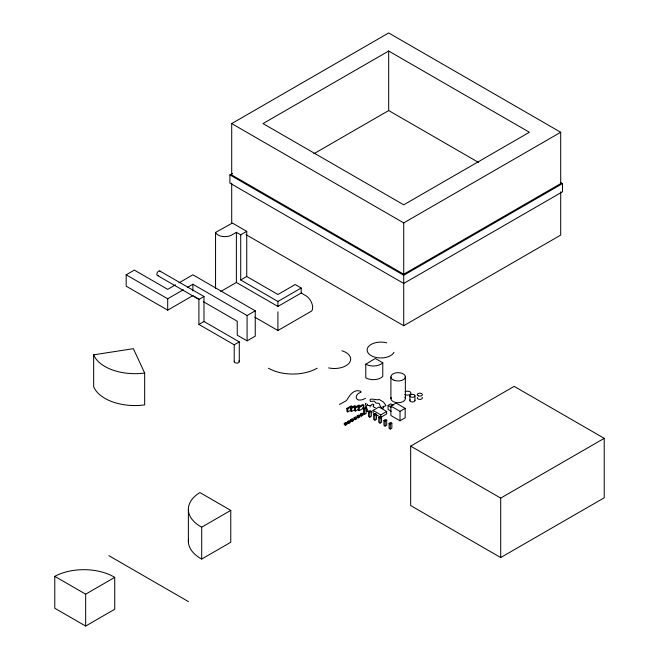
<?xml version="1.0" encoding="UTF-8"?>
<svg xmlns="http://www.w3.org/2000/svg" width="659" height="659" viewBox="0 0 659 659"><rect width="100%" height="100%" fill="white"/><g stroke="black" fill="none" stroke-linecap="round" stroke-linejoin="round"><path stroke-width="0.99" d="M365.391 408.3L365.037 405.005L365.753 403.967M373.175 405.96L373.752 404.988A4.745 2.735 0 0 0 373.768 404.832L373.768 404.766A1.087 0.626 0 0 0 373.744 404.585L372.706 404.099L371.602 404.634A1.936 1.12 0 0 0 371.519 404.815A4.975 2.875 0 0 0 371.396 405.079L370.893 405.458M360.926 392.105L360.72 391.372A2.9 1.672 0 0 0 359.905 391.042C353.372 389.098 349.501 395.771 346.585 400.4A4.366 2.521 0 0 1 346.206 400.754L339.451 404.453M365.572 403.481L366.165 403.613M365.514 398.407L362.466 399.642A10.808 6.236 0 0 1 360.778 400.005L358.348 399.997L357.021 399.099C354.616 396.388 357.895 393.201 360.555 392.385A7.471 4.316 0 0 0 360.868 392.154M365.778 364.188L375.333 358.471L382.772 362.763L382.772 376.429A10.717 6.186 0 0 1 365.778 377.854L365.778 364.188A10.717 6.186 0 0 0 382.772 362.763M231.704 123.579L388.686 32.95L560.702 132.261L560.702 183.597L403.72 274.235L231.704 174.923L231.704 123.579L403.72 222.89L560.702 132.261M388.686 51.023L263.015 123.579L403.72 204.817L529.399 132.261L388.686 51.023L388.686 110.547L478.64 162.476M560.718 182.568L562.498 183.597L562.498 191.785L403.72 283.452L229.909 183.103L229.909 174.923L232.569 173.383M313.816 153.769L388.686 110.547M199.092 299.202L192.881 295.619L167.699 310.158L126.174 286.179L126.174 274.811L134.345 270.091L167.699 289.35L175.516 284.836M215.551 288.395L215.551 232.438L232.38 223.063L246.738 231.35L246.738 276.492L277.917 294.499L295.166 284.54L301.196 288.016L301.196 293.016L277.917 306.451L236.383 282.472L220.773 291.484M246.738 231.35L240.708 234.835L236.383 232.33L231.762 234.999A9.679 5.585 0 0 1 222.363 236.441A9.679 5.585 0 0 1 215.551 232.438M178.984 282.835L192.881 274.811L255.255 310.817L255.255 336.139L247.084 340.86L237.232 335.176L237.232 321.221L203.524 301.764M126.174 274.811L167.699 298.791L183.334 289.762M187.675 287.258L192.881 284.251L247.084 315.537L255.255 310.817M198.911 299.433L203.985 296.501L203.985 321.501L198.911 324.426L198.911 299.433L157.41 275.47M240.708 234.835L240.708 279.976L246.738 276.492M240.708 279.976L277.917 301.46L301.196 288.016M234.217 361.569L234.217 344.814L239.291 341.881L239.291 361.692M254.753 317.136L277.917 330.513L311.699 311.007A9.679 5.585 60 0 0 311.756 303.099A9.679 5.585 60 0 0 305.817 295.685L301.196 293.016M229.909 174.923L403.72 275.264L562.498 183.597M245.972 234.637L403.72 325.711L560.702 235.082L560.702 191.785M346.898 408.349L351.247 405.837L352.145 406.356L347.795 408.86L346.898 408.349L346.898 411.381L347.795 411.9L351.272 409.89M350.687 407.929L354.707 405.606L355.605 406.125L351.585 408.448L350.687 407.929L350.687 410.969L351.585 411.48L354.797 409.626M354.468 407.509L358.817 405.005L359.715 405.524L355.366 408.028L354.468 407.509L354.468 410.549L355.366 411.068L358.842 409.058M358.257 407.097L362.598 404.585L363.496 405.104L363.496 408.143L359.155 410.648L358.257 410.129L358.257 407.097L359.155 407.616L363.496 405.104M363.414 408.555L364.979 407.657L366.19 408.358L366.19 413.333L364.625 414.231L363.414 413.539L363.414 408.555L364.625 409.255L366.19 408.358M344.278 423.383L345.835 422.477L347.054 423.177L347.054 424.38L345.489 425.286L344.278 424.585L344.278 423.383L345.489 424.083L347.054 423.177M347.548 421.496L349.105 420.59L350.316 421.29L350.316 422.493L348.759 423.399L347.548 422.699L347.548 421.496L348.759 422.197L350.316 421.29M350.81 419.61L352.376 418.704L353.586 419.404L353.586 420.607L352.021 421.513L350.81 420.813L350.81 419.61L352.021 420.31L353.586 419.404M354.081 417.724L355.638 416.826L356.849 417.518L356.849 418.729L355.292 419.626L354.081 418.926L354.081 417.724L355.292 418.424L356.849 417.518M357.194 415.928L358.751 415.022L359.962 415.722L359.962 416.925L358.405 417.831L357.194 417.131L357.194 415.928L358.405 416.628L359.962 415.722M360.3 414.132L361.865 413.226L363.076 413.926L363.076 415.129L361.519 416.035L360.3 415.335L360.3 414.132L361.519 414.832L363.076 413.926M368.546 411.521L370.111 410.615L371.322 411.315L371.322 416.299L369.757 417.196L368.546 416.496L368.546 411.521L369.757 412.221L371.322 411.315M373.052 410.4L378.933 406.998L386.676 411.471L386.676 413.943L380.795 417.345L380.795 414.873L373.052 410.4L373.052 412.872L379.93 416.85M391.174 411.208L388.077 409.42L388.077 405.45L390.82 403.868L393.143 405.211M373.678 414.478L375.235 413.58L376.454 414.28L376.454 419.256L374.889 420.162L373.678 419.462L373.678 414.478L374.889 415.178L376.454 414.28M390.886 406.076L396.043 403.094L405.17 408.366L405.17 417.798L400.013 420.78L390.886 415.508L390.886 406.076L400.013 411.34L405.17 408.366M380.795 414.873L386.676 411.471M378.81 417.444L380.367 416.537L381.577 417.238L381.577 422.221L380.021 423.119L378.81 422.419L378.81 417.444L380.021 418.144L381.577 417.238M383.933 420.401L385.499 419.503L386.709 420.203L386.709 425.179L385.153 426.085L383.933 425.384L383.933 420.401L385.153 421.101L386.709 420.203M54.779 576.345L85.654 594.171L114.724 577.383L114.724 609.262L85.654 626.05L54.779 608.224L54.779 576.345A42.407 24.482 0 0 1 114.724 577.383M201.695 559.054L201.695 527.175L230.765 510.387L230.765 542.266L201.695 559.054A42.407 24.482 0 0 1 188.581 538.765M389.065 423.366L390.63 422.468L391.841 423.169L391.841 428.144L390.276 429.042L389.065 428.342L389.065 423.366L390.276 424.066L391.841 423.169M410.672 446.118L514.185 386.363L604.221 438.342L604.221 497.792L500.708 557.555L410.672 505.568L410.672 446.118L500.708 498.097L604.221 438.342M375.284 407.419L374.625 407.542M405.219 391.578L407.814 391.116L410.219 391.85L411.027 393.349L409.758 394.733L407.163 395.202L404.758 394.469M93.652 354.822L133.365 348.677L144.667 373.019L144.667 404.898A42.407 24.482 0 0 1 93.652 386.701L93.652 354.822A42.407 24.482 0 0 0 144.667 373.019M370.679 405.491L369.402 405.59A12.908 7.455 0 0 1 368.966 405.582L367.804 405.376A5.626 3.246 0 0 1 367.681 405.244L367.557 404.28L366.849 405.293A7.76 4.481 0 0 0 366.643 405.623L366.338 406.479A1.343 0.774 0 0 0 366.338 406.743C366.445 409.165 370.58 413.481 366.075 410.812M374.188 407.534L373.167 406.101M159.84 271.014L203.985 296.501M388.077 405.45L391.174 407.237M362.598 407.624L363.496 408.143M203.985 321.501L239.291 341.881M198.911 324.426L234.217 344.814M230.765 510.387L199.899 492.561A42.407 24.482 0 0 0 201.695 527.175M108.941 555.71L188.466 601.626M500.708 498.097L500.708 557.555M414.939 395.804A2.537 1.466 0 0 1 411.125 397.072A2.537 1.466 0 0 1 411.125 394.527A2.537 1.466 0 0 1 414.939 395.804L414.939 400.515M409.857 395.804L409.857 400.515M405.359 376.66L405.359 398.398M403.72 222.89L403.72 274.235M403.72 275.264L403.72 325.711M400.013 411.34L400.013 420.78M390.911 376.981L390.911 398.72M390.276 424.066L390.276 429.042M385.153 421.101L385.153 426.085M380.021 418.144L380.021 423.119M374.889 415.178L374.889 420.162M370.103 405.837L370.103 406.875M369.757 412.221L369.757 417.196M364.625 409.255L364.625 414.231M361.519 414.832L361.519 416.035M359.155 407.616L359.155 410.648M358.405 416.628L358.405 417.831M355.366 408.028L355.366 411.068M355.292 418.424L355.292 419.626M352.021 420.31L352.021 421.513M351.585 408.448L351.585 411.48M348.759 422.197L348.759 423.399M347.795 408.86L347.795 411.9M345.835 422.477L345.835 423.679M345.489 424.083L345.489 425.286M277.917 301.46L277.917 306.451M277.917 311.789L277.917 330.513M247.084 315.537L247.084 340.86M236.383 232.33L236.383 282.472M231.704 183.103L231.704 223.385M192.881 284.251L192.881 290.883M188.383 510.082L188.383 541.962M167.699 298.791L167.699 310.158M85.654 594.171L85.654 626.05M414.849 400.137A2.537 1.466 0 0 1 412.064 401.965A2.537 1.466 0 0 1 410.195 399.782M422.139 397.352A2.537 1.466 0 0 1 419.841 399.403A2.537 1.466 0 0 1 417.468 397.377M404.947 397.155A7.233 4.176 0 0 1 398.407 402.731A7.233 4.176 0 0 1 391.158 397.459M341.881 350.753A16.277 9.399 0 0 1 349.262 362.928A16.277 9.399 0 0 1 328.635 367.895M394 352.318A13.732 7.924 0 0 1 376.24 357.483A13.732 7.924 0 0 1 368.183 346.98A13.732 7.924 0 0 1 386.751 342.861M317.094 368.224A34.383 19.852 0 0 1 268.468 368.224M238.904 360.844A2.537 1.466 0 0 1 237.166 363.076A2.537 1.466 0 0 1 234.291 361.272M158.564 275.347A2.537 1.466 -60 0 1 156.834 274.383A2.537 1.466 -60 0 1 158.382 271.327A2.537 1.466 -60 0 1 160.376 271.78M383.513 407.46L383.612 407.806A7.793 4.498 0 0 1 383.596 408.003L382.747 408.25A4.003 2.315 0 0 1 382.212 407.979L380.515 406.603A2.084 1.203 0 0 1 380.375 406.389L380.054 405.606A2.29 1.326 0 0 1 380.004 405.359L379.172 403.497A7.331 4.234 0 0 0 379.016 403.366L375.844 403.011A10.05 5.807 0 0 1 375.655 402.789L374.353 401.084L370.556 401.463A6.714 3.88 0 0 1 370.259 401.249C368.2 396.916 376.726 400.656 379.016 399.552A1.425 0.824 0 0 1 379.345 399.527L383.431 402.023L385.894 405.367A0.923 0.535 0 0 1 385.894 405.59L385.128 406.125A3.633 2.101 0 0 1 384.757 406.282L382.871 406.414L383.241 407.188A3.517 2.035 0 0 1 383.332 407.32L383.513 407.46M418.35 395.845A2.537 1.466 0 0 0 422.345 394.782A2.537 1.466 0 0 0 418.753 393.316A2.537 1.466 0 0 0 418.35 395.845M394.131 380.292A7.233 4.176 0 0 0 405.351 377.08A7.233 4.176 0 0 0 394.922 373.076A7.233 4.176 0 0 0 394.131 380.292"/></g></svg>
